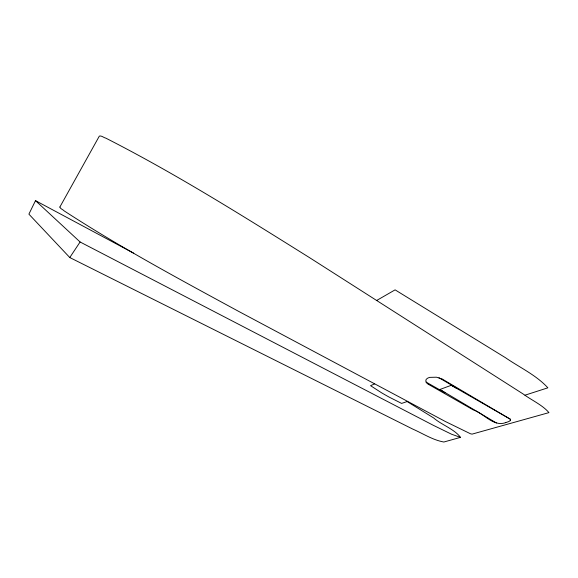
<?xml version="1.0" encoding="UTF-8"?>
<svg xmlns="http://www.w3.org/2000/svg" width="578" height="578" viewBox="0 0 578 578"><rect width="100%" height="100%" fill="white"/><g stroke="black" fill="none" stroke-linecap="round" stroke-linejoin="round"><path stroke-width="0.87" d="M133.713 253.193L35.496 200.645L28.9 214.149L69.779 257.535L412.692 429.049C422.923 433.522 432.778 440.053 443.853 442.018L460.485 437.365C454.489 429.136 441.411 424.801 433.695 417.981L407.129 401.551M69.779 257.535L80.096 241.987L35.496 200.645M510.215 420.611L510.453 419.339A1.683 0.715 12.5 0 0 510.107 419.072L442.502 379.204M376.646 300.481L395.099 289.86L505.468 357.703C519.593 367.464 536.297 375.115 547.865 387.824L525.012 395.179M374.66 383.843L370.563 385.678L381.451 392.722A300.17 157.281 9.1 0 0 388.907 396.978L401.623 403.415L407.584 401.385M439.345 389.688L451.62 385.165L457.075 388.445L452.458 385.851M505.815 422.576C493.402 427.265 483.959 413.328 473.18 409.86L428.71 384.493M460.485 437.365L451.62 434.259L433.218 425.256L80.096 241.987M442.38 379.132L436.426 377.203L429.88 377.369A13.814 6.228 14.5 0 0 427.395 378.344C424.454 379.753 426.08 383.452 428.522 384.384M451.245 385.302L510.107 419.072M426.08 382.072L444.973 392.794L439.663 389.572M438.94 377.73L451.678 385.201M439.909 389.478L496.43 422.988M510.323 420.654A23.156 9.978 13 0 1 505.728 422.518M59.859 207.047C60.423 208.947 63.016 209.539 64.18 210.898C120.354 247.449 179.483 279.217 238.324 311.202L445.313 421.478L470.528 433.789L472.089 434.121L548.948 412.62C542.46 404.968 531.471 400.142 523.169 394.001L309.866 257.853C243.02 216.071 176.131 173.935 105.832 138.142C103.78 137.788 101.584 135.397 99.344 136.09L59.859 207.047"/></g></svg>
